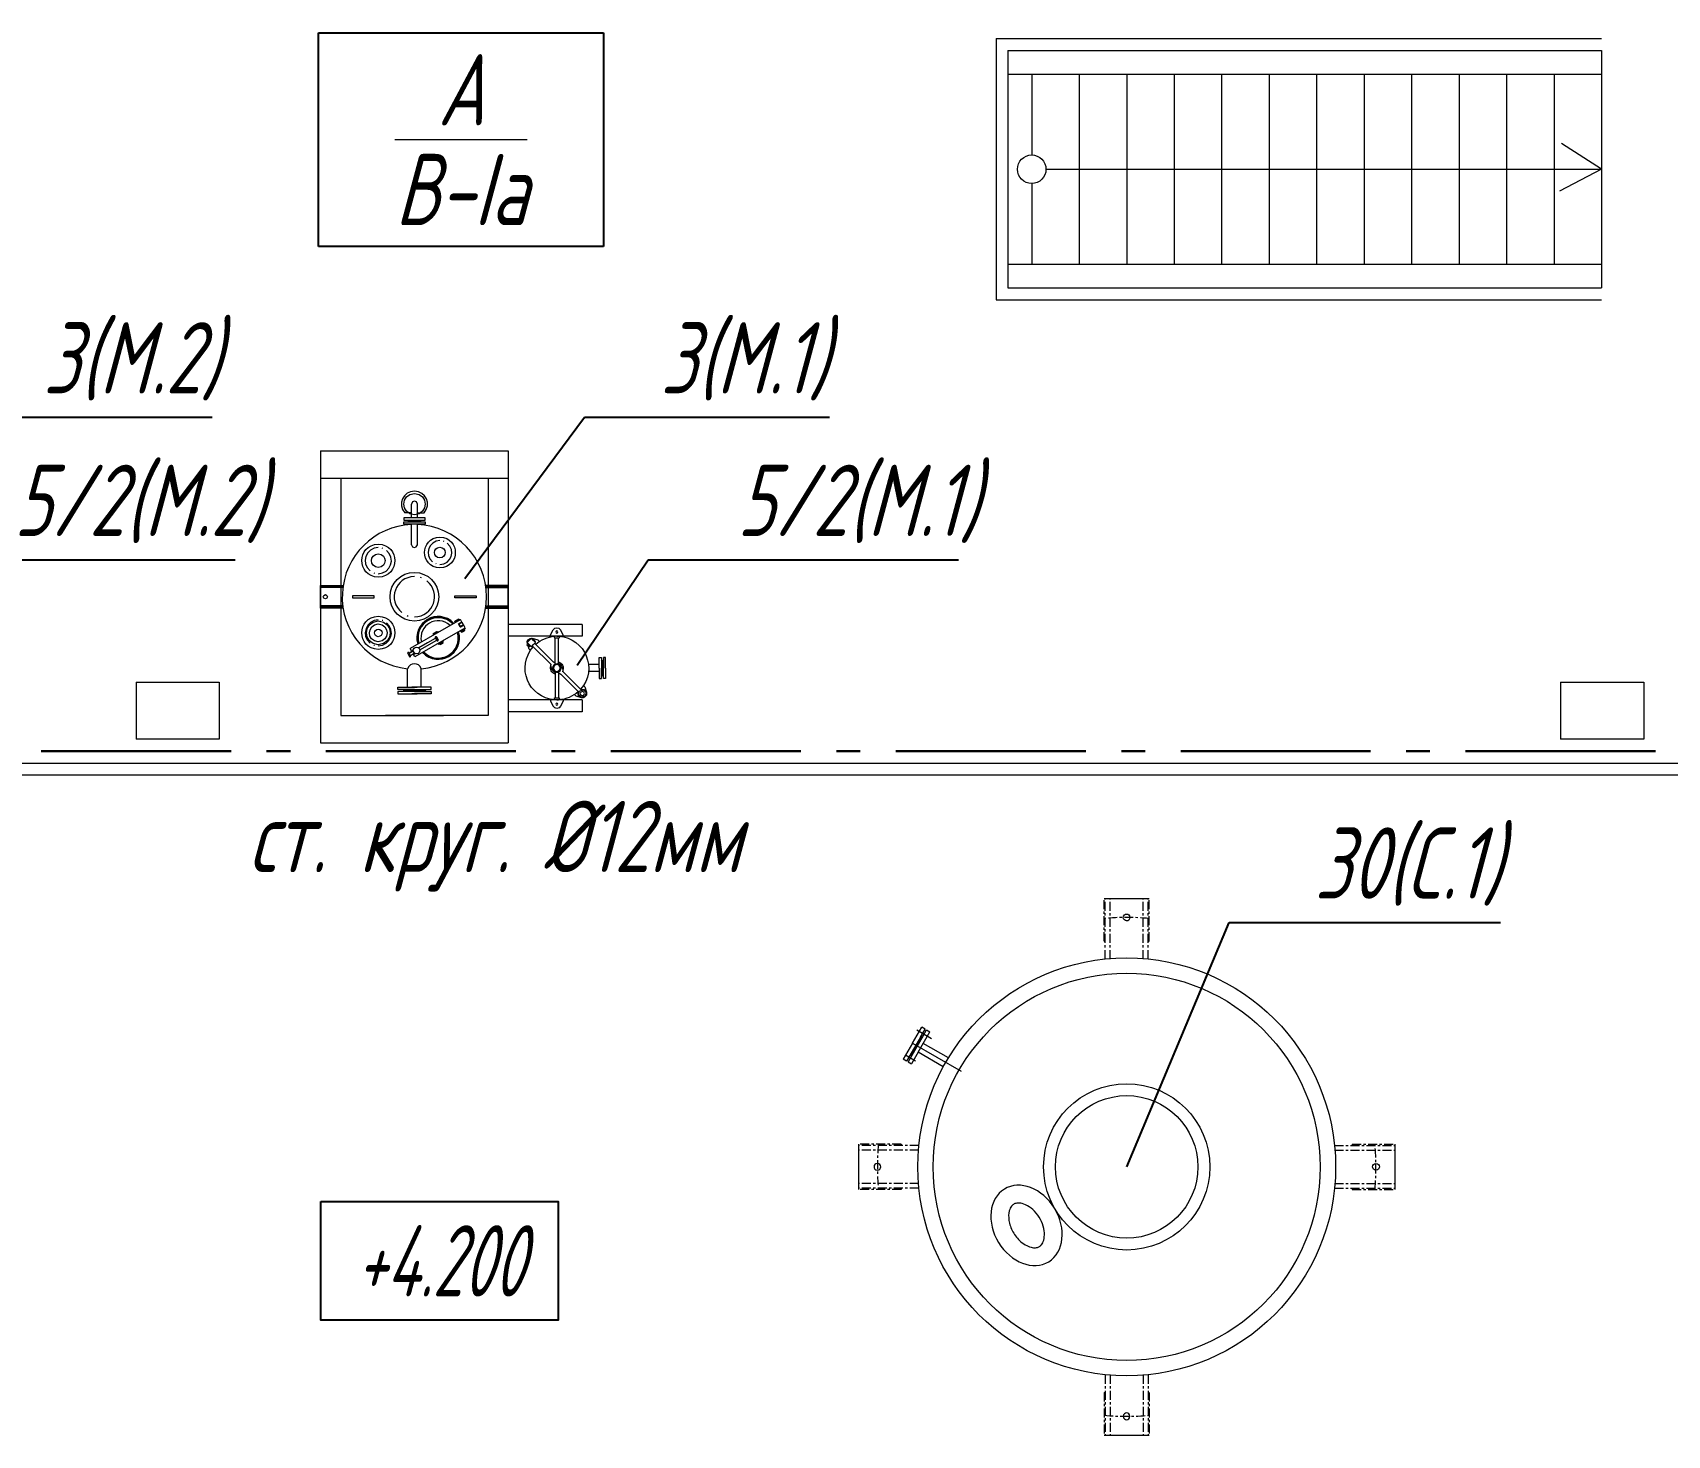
# Model space of a CAD drawing. Header units: millimetres. Extents: x -14296 to 10264, y -13087 to -5602.
# Drawn here: x -1665.4 to -1596.5, y -12684.6 to -12625.6 of the extents above; entities that cross this region are included whole.
import ezdxf
from ezdxf import colors
from ezdxf.entities.mleader import LeaderData, LeaderLine
from ezdxf.math import Vec2, Vec3

# ---------------------------------------------------------------- set-up
doc = ezdxf.new("R2010")
doc.units = ezdxf.units.MM
for name, pattern in [('CENTER', [50.8, 31.75, -6.35, 6.35, -6.35]), ('CENTER2', [1.125, 0.75, -0.125, 0.125, -0.125]), ('gost6', [12, 8, -1.5, 1, -1.5])]:
    doc.linetypes.add(name, pattern=pattern)
for name, color, linetype, lineweight in [('Заземление (Сущ)', 6, 'gost6', 25), ('Линия выноска', 137, 'Continuous', 25), ('Рамка тонкая', 5, 'Continuous', 25), ('Строительный', 251, 'Continuous', 13), ('Текст', 7, 'Continuous', 20), ('Технологическое', 156, 'Continuous', 18)]:
    doc.layers.add(name, color=color, linetype=linetype, lineweight=lineweight)
doc.styles.add('Simplex', font='simplex.shx', dxfattribs={"width": 0.7, "oblique": 15})
doc.linetypes.add('ограждение1', pattern='A,0.25,-0.1,[133,ltypeshp.shx,S=0.1,R=0,X=-0.1,Y=0],-0.1,1', length=1.45)

# ---------------------------------------------------------------- blocks, each defined once
blk = doc.blocks.new('_None')

msp = doc.modelspace()

# ---------------------------------------------------------------- linework, layer by layer
at = {"layer": 'Заземление (Сущ)', "lineweight": 30}
msp.add_line((-1737.03241, -12655.80291), (-1554.80741, -12655.80291), dxfattribs=at)
at = {"layer": 'Рамка тонкая'}
for p, q in [((-1653.34132, -12625.55584), (-1641.34132, -12625.55584)), ((-1653.34132, -12634.55584), (-1653.34132, -12625.55584)), ((-1641.34132, -12625.55584), (-1641.34132, -12634.55584)), ((-1641.34132, -12634.55584), (-1653.34132, -12634.55584))]:
    msp.add_line(p, q, dxfattribs=at)
msp.add_lwpolyline([(-1653.25271, -12674.75838), (-1643.25271, -12674.75838), (-1643.25271, -12679.75838), (-1653.25271, -12679.75838)], close=True, dxfattribs=at)
at = {"layer": 'Строительный', "linetype": 'ограждение1', "ltscale": 3}
for p, q in [((-1624.80741, -12625.80291), (-1624.80741, -12636.80291)), ((-1624.80741, -12625.80291), (-1599.30741, -12625.80291)), ((-1624.80741, -12636.80291), (-1599.30741, -12636.80291)), ((-1739.80741, -12656.80291), (-1555.80741, -12656.80291))]:
    msp.add_line(p, q, dxfattribs=at)
at = {"layer": 'Строительный', "ltscale": 0.3}
for p, q in [((-1624.30741, -12626.30291), (-1624.30741, -12636.30291)), ((-1624.30741, -12626.30291), (-1599.30741, -12626.30291)), ((-1599.30741, -12626.30291), (-1599.30741, -12636.30291)), ((-1624.30741, -12627.30291), (-1599.30741, -12627.30291)), ((-1623.30741, -12627.30291), (-1623.30741, -12630.70291)), ((-1621.30741, -12627.30291), (-1621.30741, -12635.30291)), ((-1619.30741, -12627.30291), (-1619.30741, -12635.30291)), ((-1617.30741, -12627.30291), (-1617.30741, -12635.30291)), ((-1615.30741, -12627.30291), (-1615.30741, -12635.30291)), ((-1613.30741, -12627.30291), (-1613.30741, -12635.30291)), ((-1611.30741, -12627.30291), (-1611.30741, -12635.30291)), ((-1609.30741, -12627.30291), (-1609.30741, -12635.30291)), ((-1607.30741, -12627.30291), (-1607.30741, -12635.30291)), ((-1605.30741, -12627.30291), (-1605.30741, -12635.30291)), ((-1603.30741, -12627.30291), (-1603.30741, -12635.30291)), ((-1601.30741, -12627.30291), (-1601.30741, -12635.30291)), ((-1599.30741, -12631.30291), (-1600.99173, -12630.22447)), ((-1622.70741, -12631.30291), (-1599.30741, -12631.30291)), ((-1599.30741, -12631.30291), (-1601.08353, -12632.22236)), ((-1623.30741, -12631.90291), (-1623.30741, -12635.30291)), ((-1624.30741, -12635.30291), (-1599.30741, -12635.30291)), ((-1624.30741, -12636.30291), (-1599.30741, -12636.30291)), ((-1739.30741, -12656.30291), (-1555.30741, -12656.30291))]:
    msp.add_line(p, q, dxfattribs=at)
at = {"layer": 'Строительный'}
for p, q in [((-1653.25788, -12643.15291), (-1653.25788, -12655.45291)), ((-1653.25788, -12643.15291), (-1645.35693, -12643.15291)), ((-1645.35693, -12643.15291), (-1645.35693, -12655.45291)), ((-1642.23723, -12650.464), (-1645.35693, -12650.464)), ((-1642.23723, -12650.964), (-1645.35693, -12650.964)), ((-1642.23723, -12650.464), (-1642.23723, -12650.964)), ((-1661.03241, -12652.90291), (-1657.53241, -12652.90291)), ((-1661.03241, -12652.90291), (-1661.03241, -12655.30291)), ((-1657.53241, -12652.90291), (-1657.53241, -12655.30291)), ((-1601.03241, -12652.90291), (-1597.53241, -12652.90291)), ((-1601.03241, -12652.90291), (-1601.03241, -12655.30291)), ((-1597.53241, -12652.90291), (-1597.53241, -12655.30291)), ((-1642.23723, -12653.64049), (-1645.35693, -12653.64049)), ((-1642.23723, -12653.64049), (-1642.23723, -12654.14049)), ((-1642.23723, -12654.14049), (-1645.35693, -12654.14049)), ((-1657.53241, -12655.30291), (-1661.03241, -12655.30291)), ((-1653.25788, -12655.45291), (-1645.35693, -12655.45291)), ((-1597.53241, -12655.30291), (-1601.03241, -12655.30291))]:
    msp.add_line(p, q, dxfattribs=at)
for points in [[(-1653.25788, -12644.30291), (-1645.35693, -12644.30291)], [(-1652.41324, -12644.30291), (-1652.41324, -12654.30291), (-1648.08609, -12654.30291)], [(-1646.20157, -12644.30291), (-1646.20157, -12654.30291), (-1650.52873, -12654.30291)]]:
    msp.add_lwpolyline(points, dxfattribs=at)
at = {"layer": 'Строительный', "ltscale": 0.3}
msp.add_circle((-1623.30741, -12631.30291), 0.6, dxfattribs=at)
at = {"layer": 'Технологическое', "linetype": 'CENTER2', "ltscale": 0.5}
for p, q in [((-1620.25741, -12663.80291), (-1620.25741, -12662.00291)), ((-1620.20741, -12664.54905), (-1620.20741, -12662.00291)), ((-1620.00741, -12664.54905), (-1620.00741, -12662.00291)), ((-1618.60741, -12664.54905), (-1618.60741, -12662.00291)), ((-1618.40741, -12664.54905), (-1618.40741, -12662.00291)), ((-1618.35741, -12663.80291), (-1618.35741, -12662.00291)), ((-1628.80741, -12672.35291), (-1630.60741, -12672.35291)), ((-1609.80741, -12672.35291), (-1608.00741, -12672.35291)), ((-1628.06126, -12672.40291), (-1630.60741, -12672.40291)), ((-1628.06126, -12672.60291), (-1630.60741, -12672.60291)), ((-1610.55355, -12672.40291), (-1608.00741, -12672.40291)), ((-1610.55355, -12672.60291), (-1608.00741, -12672.60291)), ((-1628.06126, -12674.00291), (-1630.60741, -12674.00291)), ((-1628.06126, -12674.20291), (-1630.60741, -12674.20291)), ((-1628.80741, -12674.25291), (-1630.60741, -12674.25291)), ((-1610.55355, -12674.00291), (-1608.00741, -12674.00291)), ((-1610.55355, -12674.20291), (-1608.00741, -12674.20291)), ((-1609.80741, -12674.25291), (-1608.00741, -12674.25291)), ((-1620.20741, -12682.05677), (-1620.20741, -12684.60291)), ((-1620.00741, -12682.05677), (-1620.00741, -12684.60291)), ((-1618.60741, -12682.05677), (-1618.60741, -12684.60291)), ((-1618.40741, -12682.05677), (-1618.40741, -12684.60291)), ((-1620.25741, -12682.80291), (-1620.25741, -12684.60291)), ((-1618.35741, -12682.80291), (-1618.35741, -12684.60291))]:
    msp.add_line(p, q, dxfattribs=at)
at = {"layer": 'Технологическое'}
for p, q in [((-1620.25741, -12662.00291), (-1618.35741, -12662.00291)), ((-1620.25741, -12663.80291), (-1620.20741, -12663.80291)), ((-1618.40741, -12663.80291), (-1618.35741, -12663.80291)), ((-1618.40741, -12663.80291), (-1618.35741, -12663.80291)), ((-1630.60741, -12672.35291), (-1630.60741, -12674.25291)), ((-1628.80741, -12672.35291), (-1628.80741, -12672.40291)), ((-1609.80741, -12672.35291), (-1609.80741, -12672.40291)), ((-1608.00741, -12672.35291), (-1608.00741, -12674.25291)), ((-1628.80741, -12674.20291), (-1628.80741, -12674.25291)), ((-1609.80741, -12674.20291), (-1609.80741, -12674.25291)), ((-1620.25741, -12682.80291), (-1620.20741, -12682.80291)), ((-1620.25741, -12684.60291), (-1618.35741, -12684.60291))]:
    msp.add_line(p, q, dxfattribs=at)
at = {"layer": 'Технологическое', "ltscale": 0.3}
for p, q in [((-1628.32663, -12668.09566), (-1627.93728, -12667.42128)), ((-1628.15279, -12667.53142), (-1627.52472, -12667.89404)), ((-1627.99291, -12667.84266), (-1627.79654, -12667.50254)), ((-1627.79654, -12667.50254), (-1627.93728, -12667.42128)), ((-1627.8801, -12667.78269), (-1627.7379, -12667.53639)), ((-1627.7379, -12667.53639), (-1627.59716, -12667.61765)), ((-1628.32663, -12668.09566), (-1628.71599, -12668.77003)), ((-1627.99291, -12667.84266), (-1628.57525, -12668.85129)), ((-1627.8834, -12667.78841), (-1628.5166, -12668.88515)), ((-1627.95773, -12667.86297), (-1628.38093, -12668.59599)), ((-1628.09485, -12668.47968), (-1627.59716, -12667.61765)), ((-1627.95773, -12667.86297), (-1627.99291, -12667.84266)), ((-1627.95773, -12667.86297), (-1627.92048, -12667.79847)), ((-1627.8834, -12667.78841), (-1627.92048, -12667.79847)), ((-1627.8834, -12667.78841), (-1627.8801, -12667.78269)), ((-1626.81778, -12668.71659), (-1627.87817, -12668.10437)), ((-1628.57525, -12668.85129), (-1628.71599, -12668.77003)), ((-1628.62931, -12668.58551), (-1628.20198, -12668.83223)), ((-1628.5166, -12668.88515), (-1628.37587, -12668.9664)), ((-1628.3711, -12668.63313), (-1628.38093, -12668.59599)), ((-1628.34369, -12668.53148), (-1628.37888, -12668.51117)), ((-1628.09485, -12668.47968), (-1628.37587, -12668.9664)), ((-1627.03446, -12669.0919), (-1628.09485, -12668.47968))]:
    msp.add_line(p, q, dxfattribs=at)
at = {"layer": 'Технологическое', "linetype": 'CENTER', "ltscale": 0.3}
msp.add_line((-1628.32663, -12668.09566), (-1626.27418, -12669.28064), dxfattribs=at)
at = {"layer": 'Технологическое', "linetype": 'Continuous'}
for points in [[(-1649.43291, -12645.98188), (-1649.43291, -12645.4005)], [(-1649.18402, -12645.98188), (-1649.18402, -12645.4005)], [(-1648.8578, -12645.98188), (-1649.75913, -12645.98188), (-1649.75913, -12646.08226)], [(-1649.75913, -12646.08226), (-1648.8578, -12646.08226)], [(-1649.75913, -12646.14086), (-1648.8578, -12646.14086)], [(-1648.8578, -12646.24124), (-1649.75913, -12646.24124), (-1649.75913, -12646.14086)], [(-1649.43291, -12645.77275), (-1649.71522, -12645.77275)], [(-1649.5793, -12646.08226), (-1649.55837, -12646.10112)], [(-1649.5793, -12646.14086), (-1649.55837, -12646.122)], [(-1649.55837, -12646.10112), (-1649.55837, -12646.122)], [(-1649.05855, -12646.10112), (-1649.55837, -12646.10112)], [(-1649.05855, -12646.122), (-1649.55837, -12646.122)], [(-1649.43291, -12645.96515), (-1649.43291, -12645.98188), (-1649.43291, -12645.96934)], [(-1649.18402, -12645.98188), (-1649.43291, -12645.98188)], [(-1649.18402, -12645.77275), (-1648.90171, -12645.77275)], [(-1649.18402, -12645.96515), (-1649.18402, -12645.98188), (-1649.18402, -12645.96934)], [(-1649.03766, -12646.08226), (-1649.05855, -12646.10112)], [(-1649.05855, -12646.10112), (-1649.05855, -12646.122)], [(-1649.03766, -12646.14086), (-1649.05855, -12646.122)], [(-1648.8578, -12646.08226), (-1648.8578, -12645.98188)], [(-1648.8578, -12646.14086), (-1648.8578, -12646.24124)], [(-1649.18402, -12646.24124), (-1649.43291, -12646.24124)], [(-1649.43291, -12647.10909), (-1649.43291, -12646.24124)], [(-1649.18402, -12647.10909), (-1649.18402, -12646.24124)], [(-1650.82779, -12647.23038), (-1650.82779, -12647.22829)], [(-1650.6354, -12647.26594), (-1650.66257, -12647.25761)], [(-1648.23248, -12646.9397), (-1648.23248, -12646.93764)], [(-1648.05681, -12646.97319), (-1648.08193, -12646.9648)], [(-1648.41027, -12647.90589), (-1648.38515, -12647.91424)], [(-1652.31052, -12649.77759), (-1653.25788, -12649.77759), (-1653.25788, -12648.82609), (-1652.31052, -12648.82609)], [(-1652.31889, -12648.87628), (-1653.25788, -12648.87628)], [(-1652.32517, -12648.91602), (-1653.25788, -12648.91602)], [(-1651.02228, -12648.29698), (-1650.99508, -12648.30536)], [(-1649.30741, -12648.4517), (-1649.30741, -12648.44964)], [(-1649.00835, -12648.50821), (-1649.05018, -12648.49357)], [(-1645.35906, -12649.77759), (-1645.35906, -12648.82609), (-1646.30641, -12648.82609)], [(-1646.29803, -12648.87628), (-1645.35906, -12648.87628)], [(-1646.29177, -12648.91602), (-1645.35906, -12648.91602)], [(-1651.00764, -12649.26104), (-1651.90901, -12649.26104), (-1651.90901, -12649.3426), (-1651.00764, -12649.3426), (-1651.00764, -12649.26104)], [(-1647.60928, -12649.26104), (-1646.70792, -12649.26104), (-1646.70792, -12649.3426), (-1647.60928, -12649.3426), (-1647.60928, -12649.26104)], [(-1645.86514, -12649.77759), (-1646.30641, -12649.77759), (-1645.35906, -12649.77759), (-1645.35906, -12649.39492)], [(-1652.32517, -12649.68766), (-1653.25788, -12649.68766)], [(-1652.31889, -12649.7274), (-1653.25788, -12649.7274)], [(-1650.82779, -12650.27323), (-1650.82779, -12650.27118)], [(-1650.6354, -12650.30669), (-1650.66257, -12650.29832)], [(-1649.60858, -12650.09547), (-1649.56674, -12650.1122)], [(-1648.12792, -12650.69779), (-1647.36877, -12650.26067)], [(-1647.40015, -12650.2565), (-1647.61765, -12650.38199)], [(-1647.4378, -12650.2419), (-1647.61139, -12650.34228), (-1647.6072, -12650.3297)], [(-1647.6072, -12650.3297), (-1647.45036, -12650.23981)], [(-1647.45036, -12650.23981), (-1647.4378, -12650.2419), (-1647.42316, -12650.26905)], [(-1647.40015, -12650.2565), (-1647.3897, -12650.27323)], [(-1647.30815, -12650.36524), (-1647.36877, -12650.26067)], [(-1646.29803, -12649.7274), (-1645.35906, -12649.7274)], [(-1646.29177, -12649.68766), (-1645.35906, -12649.68766)], [(-1648.07564, -12650.66848), (-1649.49145, -12651.48622)], [(-1647.87696, -12651.01567), (-1649.29069, -12651.83334)], [(-1648.30985, -12650.78142), (-1648.52736, -12650.90692)], [(-1648.52736, -12650.90692), (-1648.51691, -12650.92367)], [(-1648.45417, -12650.82952), (-1648.51898, -12650.8672), (-1648.3475, -12650.76682)], [(-1648.51691, -12650.85464), (-1648.51898, -12650.8672), (-1648.50435, -12650.89434)], [(-1648.51691, -12650.85464), (-1648.36006, -12650.76473)], [(-1648.30985, -12651.11605), (-1648.37888, -12650.99472), (-1648.38933, -12650.98218), (-1648.40397, -12650.98009), (-1648.42071, -12650.98218), (-1648.43116, -12650.99472), (-1648.43535, -12651.00938), (-1648.43116, -12651.02405)], [(-1648.37888, -12650.99472), (-1648.30985, -12651.11605)], [(-1648.36006, -12650.76473), (-1648.3475, -12650.76682), (-1648.33079, -12650.794)], [(-1648.30985, -12650.78142), (-1648.2994, -12650.79819)], [(-1647.92716, -12651.04491), (-1647.17012, -12650.60788)], [(-1647.61765, -12650.38199), (-1647.6072, -12650.39875)], [(-1647.59464, -12650.36943), (-1647.61139, -12650.34228)], [(-1647.30815, -12650.36524), (-1647.44825, -12650.44475)], [(-1647.38344, -12650.5535), (-1647.37714, -12650.56601), (-1647.44825, -12650.44475), (-1647.36669, -12650.58274)], [(-1647.23912, -12650.48655), (-1647.29977, -12650.38199), (-1647.4378, -12650.46145)], [(-1647.39807, -12650.76263), (-1647.40641, -12650.74378)], [(-1647.19102, -12650.62039), (-1647.17638, -12650.64551), (-1647.39178, -12650.77096), (-1647.39807, -12650.76263)], [(-1647.18057, -12650.63715), (-1647.39807, -12650.76263)], [(-1647.23912, -12650.48655), (-1647.37714, -12650.56601)], [(-1647.36877, -12650.42171), (-1647.37295, -12650.41335)], [(-1647.37295, -12650.57437), (-1647.27676, -12650.52001), (-1647.27258, -12650.52837)], [(-1647.22867, -12650.50331), (-1647.36669, -12650.58274)], [(-1647.34787, -12650.39875), (-1647.35206, -12650.39038)], [(-1647.3186, -12650.78559), (-1647.34368, -12650.74378)], [(-1647.30604, -12650.78978), (-1647.3186, -12650.78559), (-1647.19939, -12650.71658)], [(-1647.31022, -12650.7459), (-1647.23912, -12650.70616)], [(-1647.30396, -12650.53465), (-1647.30815, -12650.52627)], [(-1647.25586, -12650.70407), (-1647.30185, -12650.73122), (-1647.30604, -12650.7354), (-1647.30604, -12650.74378), (-1647.29977, -12650.74796), (-1647.2914, -12650.74796), (-1647.24541, -12650.72077), (-1647.24123, -12650.71454), (-1647.24123, -12650.70616), (-1647.24749, -12650.70198), (-1647.25586, -12650.70407)], [(-1647.30604, -12650.78978), (-1647.20147, -12650.73122)], [(-1647.17012, -12650.60788), (-1647.22867, -12650.50331)], [(-1647.2224, -12650.67267), (-1647.19939, -12650.71658), (-1647.20147, -12650.73122)], [(-1647.18057, -12650.63715), (-1647.19102, -12650.62039)], [(-1651.02228, -12651.33774), (-1650.99508, -12651.34606)], [(-1649.47055, -12651.78524), (-1649.53955, -12651.66395), (-1649.55, -12651.65353), (-1649.56463, -12651.64934), (-1649.58138, -12651.65353), (-1649.59183, -12651.66395), (-1649.59602, -12651.67858), (-1649.59183, -12651.69325)], [(-1649.59183, -12651.69325), (-1649.52072, -12651.81451)], [(-1649.3555, -12651.5803), (-1649.5291, -12651.68068)], [(-1649.5291, -12651.68068), (-1649.3555, -12651.5803)], [(-1649.43498, -12651.5803), (-1649.49145, -12651.48622)], [(-1649.47889, -12651.76851), (-1649.30533, -12651.66813)], [(-1649.43498, -12651.5803), (-1649.3555, -12651.53431)], [(-1649.34505, -12651.73714), (-1649.26561, -12651.69116)], [(-1649.12966, -12651.45063), (-1648.42071, -12651.04074)], [(-1648.76995, -12651.24359), (-1649.12966, -12651.45063)], [(-1649.07945, -12651.5364), (-1648.37051, -12651.12861)], [(-1648.43116, -12651.02405), (-1648.36006, -12651.14531)], [(-1648.36006, -12651.14531), (-1648.34961, -12651.15576), (-1648.33497, -12651.15998), (-1648.32034, -12651.15576), (-1648.30985, -12651.14531), (-1648.3057, -12651.1307), (-1648.30985, -12651.11605)], [(-1648.3057, -12651.28755), (-1648.31615, -12651.27079)], [(-1648.09027, -12651.16204), (-1648.3057, -12651.28755)], [(-1648.3057, -12651.28755), (-1648.30151, -12651.29587)], [(-1648.23878, -12651.26032), (-1648.30151, -12651.29587), (-1648.08609, -12651.17043)], [(-1648.2283, -12651.3126), (-1648.25342, -12651.26873)], [(-1648.21577, -12651.3147), (-1648.2283, -12651.3126), (-1648.10702, -12651.2415)], [(-1648.21785, -12651.27079), (-1648.14885, -12651.23108)], [(-1648.16557, -12651.22899), (-1648.21158, -12651.25614), (-1648.21577, -12651.26242), (-1648.21577, -12651.26873), (-1648.20947, -12651.2729), (-1648.20114, -12651.2729), (-1648.15512, -12651.24569), (-1648.15093, -12651.23941), (-1648.15093, -12651.23318), (-1648.15719, -12651.2269), (-1648.16557, -12651.22899)], [(-1648.21577, -12651.3147), (-1648.11121, -12651.25614)], [(-1648.13211, -12651.19759), (-1648.10702, -12651.2415), (-1648.11121, -12651.25614)], [(-1648.08609, -12651.17043), (-1648.10072, -12651.14531)], [(-1649.59394, -12653.11325), (-1649.59394, -12652.32902)], [(-1649.52072, -12651.81451), (-1649.51027, -12651.82707), (-1649.49564, -12651.83124), (-1649.481, -12651.82707), (-1649.47055, -12651.81451), (-1649.46636, -12651.79991), (-1649.47055, -12651.78524)], [(-1649.29069, -12651.83334), (-1649.34505, -12651.73714)], [(-1649.30741, -12652.12198), (-1649.30741, -12652.11989)], [(-1649.02302, -12653.11325), (-1649.02302, -12652.32902)], [(-1650.00801, -12653.11325), (-1649.19658, -12653.11325)], [(-1650.00801, -12653.21154), (-1650.00801, -12653.11325), (-1649.4308, -12653.11325)], [(-1649.30741, -12653.21154), (-1650.00801, -12653.21154)], [(-1650.00801, -12653.29306), (-1650.00801, -12653.39136), (-1649.19658, -12653.39136)], [(-1649.30741, -12653.29306), (-1650.00801, -12653.29306)], [(-1649.78843, -12653.21154), (-1649.75913, -12653.24287)], [(-1649.78843, -12653.29306), (-1649.75913, -12653.26169), (-1649.2154, -12653.26169)], [(-1648.8578, -12653.24287), (-1649.75913, -12653.24287)], [(-1649.75913, -12653.26169), (-1649.75913, -12653.24287)], [(-1648.60891, -12653.11325), (-1649.42035, -12653.11325)], [(-1648.60891, -12653.29306), (-1648.60891, -12653.39136), (-1649.42035, -12653.39136)], [(-1648.82853, -12653.29306), (-1648.8578, -12653.26169), (-1649.40152, -12653.26169)], [(-1649.30741, -12653.21154), (-1648.60891, -12653.21154)], [(-1649.30741, -12653.29306), (-1648.60891, -12653.29306)], [(-1648.60891, -12653.21154), (-1648.60891, -12653.11325), (-1649.18613, -12653.11325)], [(-1648.82853, -12653.21154), (-1648.8578, -12653.24287)], [(-1648.8578, -12653.26169), (-1648.8578, -12653.24287)]]:
    msp.add_lwpolyline(points, dxfattribs=at)
at = {"layer": 'Технологическое'}
for points in [[(-1643.57532, -12650.98974), (-1643.57532, -12650.90923), (-1643.46578, -12650.7007)], [(-1643.41497, -12650.99831), (-1643.41299, -12650.9871), (-1643.40705, -12650.9772), (-1643.39912, -12650.96928), (-1643.3899, -12650.964), (-1643.37867, -12650.96202)], [(-1643.41497, -12650.99831), (-1643.41431, -12651.01613)], [(-1643.3074, -12651.05176), (-1643.37867, -12651.05176), (-1643.38989, -12651.04979), (-1643.39979, -12651.04517), (-1643.40771, -12651.03725), (-1643.41299, -12651.02668), (-1643.41431, -12651.01613)], [(-1643.3074, -12650.96202), (-1643.37867, -12650.96202)], [(-1643.3074, -12650.96202), (-1643.23548, -12650.96268), (-1643.22493, -12650.964), (-1643.21436, -12650.96929), (-1643.20644, -12650.9772), (-1643.20182, -12650.98711), (-1643.19985, -12650.99832)], [(-1643.19985, -12650.99832), (-1643.2005, -12651.01614)], [(-1643.04015, -12650.98907), (-1643.04015, -12650.90856), (-1643.14969, -12650.70004)], [(-1644.53216, -12651.28933), (-1644.56845, -12651.32562)], [(-1644.56845, -12651.32562), (-1644.47805, -12651.41602), (-1644.44176, -12651.37973)], [(-1644.46816, -12651.31638), (-1644.55658, -12651.22796), (-1644.46816, -12651.13953)], [(-1644.54469, -12651.30186), (-1644.55129, -12651.28075)], [(-1644.5315, -12651.25304), (-1644.54998, -12651.27151), (-1644.42394, -12651.39755), (-1644.40546, -12651.37908)], [(-1644.4312, -12651.07618), (-1644.5315, -12651.17648)], [(-1644.5183, -12651.18968), (-1644.5315, -12651.17648)], [(-1644.42459, -12651.56318), (-1644.48135, -12651.50642), (-1644.52292, -12651.37115)], [(-1644.29131, -12651.13953), (-1644.37973, -12651.05111), (-1644.46816, -12651.13953)], [(-1644.46816, -12651.31638), (-1644.37973, -12651.40481), (-1644.29131, -12651.31638)], [(-1644.4312, -12651.07618), (-1644.418, -12651.08938)], [(-1644.35465, -12651.07619), (-1644.33683, -12651.05837), (-1644.2108, -12651.18441), (-1644.22861, -12651.20222)], [(-1643.56806, -12652.13992), (-1644.34145, -12651.36653)], [(-1644.04582, -12651.18441), (-1644.10258, -12651.12765), (-1644.32825, -12651.05771)], [(-1644.29131, -12651.13953), (-1644.20288, -12651.22796), (-1644.29131, -12651.31638)], [(-1644.24115, -12651.26623), (-1643.46776, -12652.03962)], [(-1643.37867, -12652.13794), (-1643.37867, -12651.05176)], [(-1643.23614, -12651.05177), (-1643.3074, -12651.05176)], [(-1643.23548, -12652.1386), (-1643.23614, -12651.05177)], [(-1643.56806, -12652.13992), (-1643.56212, -12652.14717), (-1643.55816, -12652.15642), (-1643.55685, -12652.16566)], [(-1643.44202, -12652.04952), (-1643.45192, -12652.04886), (-1643.46051, -12652.04556), (-1643.46776, -12652.03962)], [(-1643.44202, -12652.04952), (-1643.41035, -12652.05084), (-1643.37867, -12652.05347)], [(-1643.40177, -12652.0515), (-1643.37867, -12652.04424)], [(-1643.23548, -12652.10561), (-1643.19918, -12652.13134), (-1643.16619, -12652.16038)], [(-1641.52109, -12652.15972), (-1641.97576, -12652.15906)], [(-1641.5211, -12652.30225), (-1641.52175, -12651.85551), (-1641.432, -12651.85551), (-1641.43135, -12652.30225)], [(-1641.5211, -12652.30225), (-1641.52109, -12652.74833), (-1641.432, -12652.749), (-1641.43135, -12652.30225)], [(-1641.39571, -12651.99871), (-1641.432, -12651.96242)], [(-1641.34226, -12651.96242), (-1641.37855, -12651.99871), (-1641.39571, -12651.99871)], [(-1641.39571, -12651.99871), (-1641.39571, -12652.30225)], [(-1641.39571, -12652.6058), (-1641.39571, -12652.30225)], [(-1641.37855, -12651.99871), (-1641.37855, -12652.30225)], [(-1641.37855, -12652.6058), (-1641.37855, -12652.30225)], [(-1641.25318, -12651.85617), (-1641.34226, -12651.85551), (-1641.34291, -12652.30225)], [(-1641.25317, -12652.30225), (-1641.25318, -12652.74833), (-1641.34226, -12652.749), (-1641.34291, -12652.30225)], [(-1641.25317, -12652.30225), (-1641.25318, -12651.85617)], [(-1643.37933, -12652.49494), (-1643.41431, -12652.47052), (-1643.44664, -12652.44084)], [(-1643.37867, -12652.46524), (-1643.37867, -12653.55274)], [(-1643.23548, -12652.4659), (-1643.23613, -12653.55274)], [(-1643.20842, -12652.55103), (-1643.23613, -12652.56027)], [(-1643.17081, -12652.5517), (-1643.2038, -12652.5517), (-1643.23547, -12652.54774)], [(-1643.17081, -12652.5517), (-1643.16157, -12652.55301), (-1643.15232, -12652.55697), (-1643.14507, -12652.56291)], [(-1643.14507, -12652.56291), (-1642.41458, -12653.29341)], [(-1643.04477, -12652.46261), (-1643.05071, -12652.45536), (-1643.05467, -12652.44611), (-1643.05533, -12652.43622)], [(-1642.31362, -12653.19376), (-1643.04477, -12652.46261)], [(-1642.18956, -12653.04067), (-1642.1328, -12653.09743), (-1642.06286, -12653.3231)], [(-1641.52109, -12652.44479), (-1641.97509, -12652.4448)], [(-1641.39571, -12652.6058), (-1641.43135, -12652.64143)], [(-1641.34291, -12652.64143), (-1641.37855, -12652.6058), (-1641.39571, -12652.6058)], [(-1643.57467, -12653.61411), (-1643.57467, -12653.69462), (-1643.46447, -12653.9038)], [(-1643.37867, -12653.55274), (-1643.3074, -12653.55274)], [(-1643.30741, -12653.64117), (-1643.23548, -12653.64182)], [(-1643.3074, -12653.55274), (-1643.23613, -12653.55274), (-1643.22492, -12653.55472), (-1643.21502, -12653.55935), (-1643.20711, -12653.56726), (-1643.20248, -12653.57716), (-1643.2005, -12653.58837)], [(-1643.19985, -12653.60619), (-1643.20181, -12653.61741), (-1643.2071, -12653.62665), (-1643.21502, -12653.63457), (-1643.22492, -12653.64051), (-1643.23548, -12653.64182)], [(-1643.19985, -12653.60619), (-1643.2005, -12653.58837)], [(-1643.03817, -12653.61477), (-1643.03883, -12653.69593), (-1643.14902, -12653.9038)], [(-1642.56899, -12653.41878), (-1642.51157, -12653.4762), (-1642.2859, -12653.54614)], [(-1642.41458, -12653.29341), (-1642.40797, -12653.30396), (-1642.40467, -12653.3165), (-1642.40534, -12653.32904)], [(-1642.35056, -12653.25975), (-1642.1922, -12653.21753), (-1642.0754, -12653.33433), (-1642.11829, -12653.49335), (-1642.27733, -12653.53493), (-1642.39346, -12653.41879), (-1642.35056, -12653.25975)], [(-1642.2793, -12653.203), (-1642.29184, -12653.20366), (-1642.30371, -12653.20102), (-1642.31362, -12653.19376)]]:
    msp.add_lwpolyline(points, dxfattribs=at)
for radius in [8.8, 8.15, 3.5, 3]:
    msp.add_circle((-1619.30741, -12673.30291), radius, dxfattribs=at)
at = {"layer": 'Технологическое', "linetype": 'CENTER2', "ltscale": 0.5}
for start, end in [(84.8089974, 95.1910026), (174.8089974, 185.1910026), (354.8089974, 5.1910026), (264.8089974, 275.1910026)]:
    msp.add_arc((-1619.30741, -12673.30291), 10.5, start, end, dxfattribs=at)
at = {"layer": 'Технологическое', "extrusion": (0, 0, -1)}
msp.add_ellipse((-1623.52616, -12675.76665), major_axis=(0.9339, -1.52881), ratio=0.77100287, dxfattribs=at)
at = {"layer": 'Технологическое', "linetype": 'Continuous'}
for points, knots in [([(-1648.90171, -12645.77275), (-1648.58447, -12645.4129), (-1648.82584, -12644.86029), (-1649.30741, -12644.85052), (-1649.78986, -12644.8592), (-1650.03272, -12645.4095), (-1649.71522, -12645.77275)], [0, 0, 0, 0, 1, 1, 1, 2, 2, 2, 2]), ([(-1649.30741, -12644.9509), (-1649.90811, -12644.98307), (-1649.90621, -12645.82047), (-1649.30741, -12645.85227), (-1648.71147, -12645.81935), (-1648.70956, -12644.98419), (-1649.30741, -12644.9509)], [0, 0, 0, 0, 1, 1, 1, 2, 2, 2, 2]), ([(-1649.43291, -12646.26421), (-1651.00193, -12646.3296), (-1652.26033, -12647.57391), (-1652.34398, -12649.14188), (-1652.42798, -12650.77319), (-1651.2196, -12652.17224), (-1649.59394, -12652.32902)], [0, 0, 0, 0, 1, 1, 1, 2, 2, 2, 2]), ([(-1649.02302, -12652.32902), (-1647.45768, -12652.17719), (-1646.27152, -12650.87615), (-1646.26876, -12649.30291), (-1646.26941, -12647.6698), (-1647.55247, -12646.33263), (-1649.18402, -12646.26421)], [0, 0, 0, 0, 1, 1, 1, 2, 2, 2, 2]), ([(-1648.23248, -12646.78916), (-1649.09661, -12646.82882), (-1649.09583, -12648.05099), (-1648.23248, -12648.08995), (-1647.37074, -12648.04837), (-1647.36993, -12646.83144), (-1648.23248, -12646.78916)], [0, 0, 0, 0, 1, 1, 1, 2, 2, 2, 2]), ([(-1650.82779, -12647.08191), (-1651.75808, -12647.12335), (-1651.75808, -12648.43959), (-1650.82779, -12648.48099), (-1649.89994, -12648.43717), (-1649.89994, -12647.12575), (-1650.82779, -12647.08191)], [0, 0, 0, 0, 1, 1, 1, 2, 2, 2, 2]), ([(-1650.82779, -12647.49598), (-1651.20748, -12647.51244), (-1651.20752, -12648.0505), (-1650.82779, -12648.0669), (-1650.44956, -12648.04771), (-1650.44956, -12647.51526), (-1650.82779, -12647.49598)], [0, 0, 0, 0, 1, 1, 1, 2, 2, 2, 2]), ([(-1648.23248, -12647.21575), (-1648.53675, -12647.23028), (-1648.52899, -12647.65259), (-1648.23248, -12647.66541), (-1647.93649, -12647.6514), (-1647.93336, -12647.22907), (-1648.23248, -12647.21575)], [0, 0, 0, 0, 1, 1, 1, 2, 2, 2, 2]), ([(-1649.30741, -12648.27603), (-1649.87727, -12648.27879), (-1650.33155, -12648.73306), (-1650.33423, -12649.30291), (-1650.33039, -12649.87191), (-1649.87642, -12650.32489), (-1649.30741, -12650.32764), (-1648.73921, -12650.32373), (-1648.28654, -12649.87107), (-1648.28269, -12649.30291), (-1648.28541, -12648.73386), (-1648.73843, -12648.27995), (-1649.30741, -12648.27603)], [0, 0, 0, 0, 1, 1, 1, 2, 2, 2, 3, 3, 3, 4, 4, 4, 4]), ([(-1653.05922, -12649.21085), (-1653.17936, -12649.22583), (-1653.17929, -12649.37788), (-1653.05922, -12649.39279), (-1652.93903, -12649.38356), (-1652.93896, -12649.22016), (-1653.05922, -12649.21085)], [0, 0, 0, 0, 1, 1, 1, 2, 2, 2, 2]), ([(-1650.82779, -12650.12268), (-1651.75786, -12650.16392), (-1651.75842, -12651.48075), (-1650.82779, -12651.52173), (-1649.8996, -12651.4783), (-1649.90021, -12650.16634), (-1650.82779, -12650.12268)], [0, 0, 0, 0, 1, 1, 1, 2, 2, 2, 2]), ([(-1650.82779, -12650.32133), (-1651.49422, -12650.35653), (-1651.49146, -12651.28968), (-1650.82779, -12651.32307), (-1650.16466, -12651.28796), (-1650.1636, -12650.35731), (-1650.82779, -12650.32133)], [0, 0, 0, 0, 1, 1, 1, 2, 2, 2, 2]), ([(-1650.82779, -12650.44685), (-1651.32661, -12650.46977), (-1651.3274, -12651.17475), (-1650.82779, -12651.19759), (-1650.33032, -12651.17284), (-1650.3311, -12650.47173), (-1650.82779, -12650.44685)], [0, 0, 0, 0, 1, 1, 1, 2, 2, 2, 2]), ([(-1650.82779, -12650.66226), (-1651.04134, -12650.67437), (-1651.04172, -12650.97005), (-1650.82779, -12650.98218), (-1650.61695, -12650.96911), (-1650.61723, -12650.67536), (-1650.82779, -12650.66226)], [0, 0, 0, 0, 1, 1, 1, 2, 2, 2, 2]), ([(-1647.44198, -12650.45313), (-1647.44198, -12650.45313), (-1647.34787, -12650.39875), (-1647.34787, -12650.39875), (-1647.34787, -12650.39875), (-1647.44198, -12650.45313), (-1647.44198, -12650.45313)], [0, 0, 0, 0, 1, 1, 1, 2, 2, 2, 2]), ([(-1649.21748, -12651.41926), (-1649.40326, -12651.4307), (-1649.40326, -12651.6881), (-1649.21748, -12651.69953), (-1649.03173, -12651.6881), (-1649.03173, -12651.4307), (-1649.21748, -12651.41926)], [0, 0, 0, 0, 1, 1, 1, 2, 2, 2, 2])]:
    msp.add_open_spline(points, degree=3, knots=knots, dxfattribs=at)
for points in [[(-1649.18402, -12645.4005), (-1649.19154, -12645.23662), (-1649.42542, -12645.23662), (-1649.43291, -12645.4005)], [(-1650.82779, -12647.23038), (-1651.34853, -12647.23709), (-1651.5787, -12647.88591), (-1651.16868, -12648.21121)], [(-1650.82779, -12648.3325), (-1650.30779, -12648.32265), (-1650.07905, -12647.67814), (-1650.48901, -12647.35171)], [(-1649.43291, -12647.10909), (-1649.41616, -12647.2635), (-1649.20077, -12647.2635), (-1649.18402, -12647.10909)], [(-1648.23248, -12646.9397), (-1648.70643, -12646.94399), (-1648.91141, -12647.53196), (-1648.5441, -12647.83063)], [(-1648.23248, -12647.93938), (-1647.75663, -12647.93024), (-1647.55387, -12647.35084), (-1647.92298, -12647.04845)], [(-1649.30741, -12648.4517), (-1650.11765, -12648.46659), (-1650.46171, -12649.45292), (-1649.83653, -12649.9679)], [(-1649.30741, -12650.15194), (-1648.49836, -12650.13775), (-1648.15505, -12649.14833), (-1648.7804, -12648.63575)], [(-1650.82779, -12650.27323), (-1651.34826, -12650.27414), (-1651.5787, -12650.92867), (-1651.16868, -12651.25197)], [(-1647.649, -12650.42171), (-1648.32068, -12649.73274), (-1649.43097, -12650.37814), (-1649.16731, -12651.30006)], [(-1647.68039, -12650.44057), (-1648.31969, -12649.78843), (-1649.37936, -12650.39989), (-1649.13803, -12651.28127)], [(-1647.69295, -12650.44685), (-1648.32701, -12649.81471), (-1649.35775, -12650.41073), (-1649.1234, -12651.27499)], [(-1647.80585, -12650.51164), (-1648.34379, -12650.01552), (-1649.17374, -12650.49654), (-1649.01254, -12651.21013)], [(-1650.82779, -12651.37329), (-1650.30768, -12651.36318), (-1650.07895, -12650.71917), (-1650.48901, -12650.39247)], [(-1648.96863, -12651.64516), (-1648.29964, -12652.33547), (-1647.18694, -12651.69409), (-1647.44825, -12650.76886)], [(-1648.93724, -12651.62839), (-1648.29226, -12652.2785), (-1647.23827, -12651.66791), (-1647.47963, -12650.78559)], [(-1648.92472, -12651.62002), (-1648.29188, -12652.25408), (-1647.26138, -12651.65995), (-1647.49216, -12650.794)], [(-1649.02302, -12652.32902), (-1649.12084, -12652.05324), (-1649.49598, -12652.05411), (-1649.59394, -12652.32902)]]:
    msp.add_open_spline(points, degree=3, dxfattribs=at)
at = {"layer": 'Технологическое'}
for points in [[(-1644.55129, -12651.28075), (-1644.59325, -12651.14517), (-1644.46529, -12651.01508), (-1644.32825, -12651.05771)], [(-1644.20221, -12651.30516), (-1643.98223, -12651.1064), (-1643.6887, -12650.98224), (-1643.39253, -12650.96532)], [(-1643.46578, -12650.7007), (-1643.3984, -12650.57288), (-1643.21862, -12650.5738), (-1643.14969, -12650.70004)], [(-1643.2005, -12651.01614), (-1643.20032, -12651.03688), (-1643.21574, -12651.05097), (-1643.23614, -12651.05177)], [(-1643.22227, -12650.96532), (-1642.10203, -12651.04738), (-1641.56847, -12652.35358), (-1642.31031, -12653.19707)], [(-1643.39253, -12653.63918), (-1644.51375, -12653.55587), (-1645.04736, -12652.24839), (-1644.30252, -12651.40546)], [(-1643.37867, -12652.56027), (-1643.53178, -12652.51837), (-1643.61579, -12652.3505), (-1643.55618, -12652.20327)], [(-1643.44664, -12652.44084), (-1643.52048, -12652.36639), (-1643.55941, -12652.2706), (-1643.55685, -12652.16566)], [(-1643.23613, -12652.04424), (-1643.0848, -12652.0837), (-1643.0009, -12652.25098), (-1643.05665, -12652.39662)], [(-1643.16619, -12652.16038), (-1643.09559, -12652.22898), (-1643.05124, -12652.33773), (-1643.05533, -12652.43622)], [(-1643.30741, -12653.64117), (-1643.35616, -12653.64236), (-1643.42324, -12653.65895), (-1643.41431, -12653.58838)], [(-1643.41431, -12653.58838), (-1643.41268, -12653.56641), (-1643.40065, -12653.55438), (-1643.37867, -12653.55274)], [(-1642.41193, -12653.29869), (-1642.63924, -12653.50061), (-1642.91856, -12653.61936), (-1643.22228, -12653.63919)], [(-1643.14902, -12653.9038), (-1643.21692, -12654.03142), (-1643.3983, -12654.03025), (-1643.46447, -12653.9038)]]:
    msp.add_open_spline(points, degree=3, dxfattribs=at)
for points, knots in [([(-1643.33908, -12650.75218), (-1643.29633, -12650.71152), (-1643.23576, -12650.77221), (-1643.27639, -12650.81486), (-1643.31854, -12650.8563), (-1643.38051, -12650.79435), (-1643.33908, -12650.75218)], [0, 0, 0, 0, 1, 1, 1, 2, 2, 2, 2]), ([(-1644.51499, -12651.33815), (-1644.49854, -12651.32196), (-1644.47428, -12651.34592), (-1644.49058, -12651.36257), (-1644.50604, -12651.37908), (-1644.5315, -12651.35365), (-1644.51499, -12651.33815)], [0, 0, 0, 0, 1, 1, 1, 2, 2, 2, 2]), ([(-1643.43344, -12652.17556), (-1643.25774, -12652.01657), (-1643.02177, -12652.25183), (-1643.18071, -12652.42829), (-1643.3573, -12652.58834), (-1643.59353, -12652.35135), (-1643.43344, -12652.17556)], [0, 0, 0, 0, 1, 1, 1, 2, 2, 2, 2]), ([(-1643.40837, -12652.20063), (-1643.26679, -12652.07385), (-1643.07937, -12652.26191), (-1643.20579, -12652.40321), (-1643.34743, -12652.53019), (-1643.536, -12652.34344), (-1643.40837, -12652.20063)], [0, 0, 0, 0, 1, 1, 1, 2, 2, 2, 2]), ([(-1643.33776, -12653.78898), (-1643.2943, -12653.74906), (-1643.23562, -12653.80855), (-1643.27507, -12653.85167), (-1643.31834, -12653.89272), (-1643.37927, -12653.83261), (-1643.33776, -12653.78898)], [0, 0, 0, 0, 1, 1, 1, 2, 2, 2, 2]), ([(-1642.2793, -12653.203), (-1642.10784, -12653.15991), (-1641.98543, -12653.35699), (-1642.09849, -12653.49204), (-1642.22634, -12653.63366), (-1642.45116, -12653.5135), (-1642.40534, -12653.32904)], [0, 0, 0, 0, 1, 1, 1, 2, 2, 2, 2]), ([(-1642.29645, -12653.31255), (-1642.21038, -12653.2312), (-1642.08894, -12653.35169), (-1642.17042, -12653.43858), (-1642.2577, -12653.51915), (-1642.37688, -12653.39894), (-1642.29645, -12653.31255)], [0, 0, 0, 0, 1, 1, 1, 2, 2, 2, 2]), ([(-1619.45016, -12662.80291), (-1619.44303, -12662.98708), (-1619.18119, -12662.99974), (-1619.1697, -12662.80291), (-1619.18119, -12662.60616), (-1619.44303, -12662.61874), (-1619.45016, -12662.80291)], [0, 0, 0, 0, 1, 1, 1, 2, 2, 2, 2]), ([(-1629.80741, -12673.16015), (-1629.62323, -12673.16728), (-1629.61058, -12673.42912), (-1629.80741, -12673.44062), (-1630.00416, -12673.42912), (-1629.99158, -12673.16728), (-1629.80741, -12673.16015)], [0, 0, 0, 0, 1, 1, 1, 2, 2, 2, 2]), ([(-1608.80741, -12673.16015), (-1608.99158, -12673.16728), (-1609.00424, -12673.42912), (-1608.80741, -12673.44062), (-1608.61066, -12673.42912), (-1608.62323, -12673.16728), (-1608.80741, -12673.16015)], [0, 0, 0, 0, 1, 1, 1, 2, 2, 2, 2]), ([(-1622.98323, -12676.65543), (-1623.01767, -12676.67647), (-1623.0562, -12676.69162), (-1623.15384, -12676.70851), (-1623.21335, -12676.70967), (-1623.35338, -12676.6857), (-1623.43358, -12676.66022), (-1623.60177, -12676.57621), (-1623.68948, -12676.51771), (-1623.89715, -12676.33585), (-1624.01152, -12676.19451), (-1624.18373, -12675.88444), (-1624.24118, -12675.71636), (-1624.2899, -12675.40624), (-1624.28111, -12675.26552), (-1624.23068, -12675.07263), (-1624.19722, -12675.00845), (-1624.12631, -12674.91633), (-1624.0895, -12674.88694), (-1624.0031, -12674.84349), (-1623.95163, -12674.82898), (-1623.81589, -12674.82498), (-1623.73155, -12674.83685), (-1623.54238, -12674.90521), (-1623.43832, -12674.96188), (-1623.23656, -12675.1194), (-1623.1392, -12675.22001), (-1622.97329, -12675.44878), (-1622.90489, -12675.57672), (-1622.80916, -12675.83501), (-1622.78194, -12675.96509), (-1622.76709, -12676.20052), (-1622.77937, -12676.30536), (-1622.82664, -12676.47231), (-1622.86065, -12676.53408), (-1622.92372, -12676.61211), (-1622.95204, -12676.63638), (-1622.98323, -12676.65543)], [0, 0, 0, 0, 0.29633292, 0.29633292, 0.59266584, 0.59266584, 0.88899875, 0.88899875, 1.18533167, 1.18533167, 1.62448016, 1.62448016, 2.06362865, 2.06362865, 2.50277714, 2.50277714, 2.85397653, 2.85397653, 3.20517592, 3.20517592, 3.55637531, 3.55637531, 3.9075747, 3.9075747, 4.25877409, 4.25877409, 4.60997348, 4.60997348, 4.96117287, 4.96117287, 5.31237227, 5.31237227, 5.66357166, 5.66357166, 6.01477105, 6.01477105, 6.28318531, 6.28318531, 6.28318531, 6.28318531]), ([(-1619.45016, -12683.80291), (-1619.44303, -12683.61874), (-1619.18119, -12683.60608), (-1619.1697, -12683.80291), (-1619.18119, -12683.99966), (-1619.44303, -12683.98708), (-1619.45016, -12683.80291)], [0, 0, 0, 0, 1, 1, 1, 2, 2, 2, 2])]:
    msp.add_open_spline(points, degree=3, knots=knots, dxfattribs=at)

# ---------------------------------------------------------------- texts
at = {"layer": 'Текст', "char_height": 3, "attachment_point": 5, "style": 'Simplex'}
for s, insert, width in [('\\A1;\\SА/В-Iа;', (-1647.34132, -12630.05584), 12), ('{\\W0.7;ст. круг. %%C12мм}', (-1645.91991, -12659.80291), 43.7026451), ('{\\W0.6;+4.200}', (-1648.25271, -12677.25838), 10)]:
    msp.add_mtext(s, dxfattribs=dict(at, insert=insert, width=width))

# ---------------------------------------------------------------- leaders
at = {"layer": 'Линия выноска'}
ml = msp.add_multileader_mtext('Standard', dxfattribs=at)
ml.set_content('{\\W0.7;3(М.2)}', color=2, style='Simplex')
ml.set_leader_properties()
ml.set_arrow_properties(name='NONE')
ml.build(insert=Vec2(0, 0))
ml.multileader.update_dxf_attribs({"text_left_attachment_type": 6, "text_right_attachment_type": 6, "dogleg_length": 0})
ctx = ml.context
ctx.base_point, ctx.char_height, ctx.plane_origin = Vec3(-1668.14925, -12641.74311), 3, Vec3(-1596.88174, -12662.41658)
ctx.left_attachment, ctx.right_attachment, ctx.text_align_type = 6, 6, 1
notes = []
notes.append((ctx, [(1, (1, 1, 0), (-1668.14925, -12641.74311), (1, 0), 0, [(1, [(-1673.1883, -12648.53062)], 0, [])])]))
ctx.mtext.insert, ctx.mtext.alignment, ctx.mtext.flow_direction = Vec3(-1661.21958, -12637.74311), 2, 5
ml = msp.add_multileader_mtext('Standard', dxfattribs=at)
ml.set_content('{\\W0.7;3(М.1)}', color=2, style='Simplex')
ml.set_leader_properties()
ml.set_arrow_properties(name='NONE')
ml.build(insert=Vec2(0, 0))
ml.multileader.update_dxf_attribs({"text_left_attachment_type": 6, "text_right_attachment_type": 6, "dogleg_length": 0})
ctx = ml.context
ctx.base_point, ctx.char_height, ctx.plane_origin = Vec3(-1642.14925, -12641.74311), 3, Vec3(-1570.88174, -12662.41658)
ctx.left_attachment, ctx.right_attachment, ctx.text_align_type = 6, 6, 1
notes.append((ctx, [(1, (1, 1, 0), (-1642.14925, -12641.74311), (1, 0), 0, [(1, [(-1647.1883, -12648.53062)], 0, [])])]))
ctx.mtext.insert, ctx.mtext.alignment, ctx.mtext.flow_direction = Vec3(-1635.41958, -12637.74311), 2, 5
ml = msp.add_multileader_mtext('Standard', dxfattribs=at)
ml.set_content('{\\W0.7;5/2(М.2)}', color=2, style='Simplex')
ml.set_leader_properties()
ml.set_arrow_properties(name='NONE')
ml.build(insert=Vec2(0, 0))
ml.multileader.update_dxf_attribs({"text_left_attachment_type": 6, "text_right_attachment_type": 6, "dogleg_length": 0})
ctx = ml.context
ctx.base_point, ctx.char_height, ctx.plane_origin = Vec3(-1669.91944, -12647.74305), 3, Vec3(-1578.78841, -12656.4475)
ctx.left_attachment, ctx.right_attachment, ctx.text_align_type = 6, 6, 1
notes.append((ctx, [(1, (1, 1, 0), (-1669.91944, -12647.74305), (1, 0), 0, [(1, [(-1669.60917, -12651.59713)], 0, [])])]))
ctx.mtext.insert, ctx.mtext.alignment, ctx.mtext.flow_direction = Vec3(-1660.88977, -12643.74305), 2, 5
ml = msp.add_multileader_mtext('Standard', dxfattribs=at)
ml.set_content('{\\W0.7;5/2(М.1)}', color=2, style='Simplex')
ml.set_leader_properties()
ml.set_arrow_properties(name='NONE')
ml.build(insert=Vec2(0, 0))
ml.multileader.update_dxf_attribs({"text_left_attachment_type": 6, "text_right_attachment_type": 6, "dogleg_length": 0})
ctx = ml.context
ctx.base_point, ctx.char_height, ctx.plane_origin = Vec3(-1639.45593, -12647.74305), 3, Vec3(-1552.78841, -12656.4475)
ctx.left_attachment, ctx.right_attachment, ctx.text_align_type = 6, 6, 1
notes.append((ctx, [(1, (1, 1, 0), (-1639.45593, -12647.74305), (1, 0), 0, [(1, [(-1642.45634, -12652.1848)], 0, [])])]))
ctx.mtext.insert, ctx.mtext.alignment, ctx.mtext.flow_direction = Vec3(-1630.62626, -12643.74305), 2, 5
ml = msp.add_multileader_mtext('Standard', dxfattribs=at)
ml.set_content('{\\W0.7;30(С.1)}', color=2, style='Simplex')
ml.set_leader_properties()
ml.set_arrow_properties(name='NONE')
ml.build(insert=Vec2(0, 0))
ml.multileader.update_dxf_attribs({"text_left_attachment_type": 6, "text_right_attachment_type": 6, "dogleg_length": 0})
ctx = ml.context
ctx.base_point, ctx.char_height, ctx.plane_origin = Vec3(-1614.9906, -12663.01223), 3, Vec3(-1530.16495, -12696.6428)
ctx.left_attachment, ctx.right_attachment, ctx.text_align_type = 6, 6, 1
notes.append((ctx, [(1, (1, 1, 0), (-1614.9906, -12663.01223), (1, 0), 0, [(1, [(-1619.30741, -12673.30291)], 0, [])])]))
ctx.mtext.insert, ctx.mtext.alignment, ctx.mtext.flow_direction = Vec3(-1607.46093, -12659.01223), 2, 5
for ctx, leaders in notes:
    for number, flags, end, landing, length, lines in leaders:
        leader = LeaderData()
        leader.index, (leader.has_last_leader_line, leader.has_dogleg_vector, leader.attachment_direction) = number, flags
        leader.last_leader_point, leader.dogleg_vector, leader.dogleg_length = Vec3(end), Vec3(landing), length
        for number, points, colour, breaks in lines:
            line = LeaderLine()
            line.index, line.vertices, line.color, line.breaks = number, Vec3.list(points), colors.encode_raw_color(colour), breaks
            leader.lines.append(line)
        ctx.leaders.append(leader)

doc.saveas('drawing.dxf')
